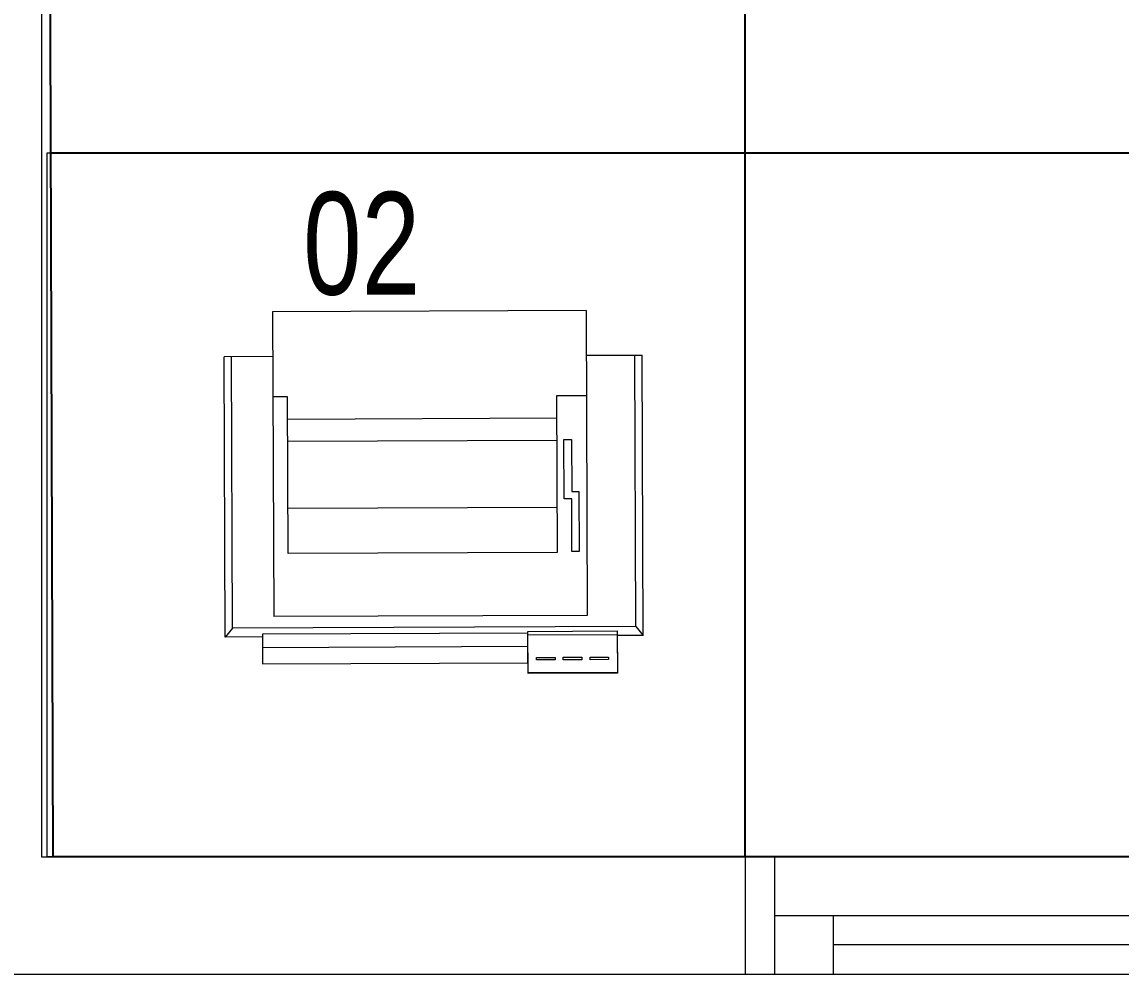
# Model space of a CAD drawing. Extents: x -12260 to 304645, y -29287 to 19916.
# Drawn here: x 39459 to 40396, y -910 to -98 of the extents above; entities that cross this region are included whole.
import ezdxf
from ezdxf import colors
from ezdxf.entities.mleader import LeaderData, LeaderLine
from ezdxf.math import Vec2, Vec3

# ---------------------------------------------------------------- set-up
doc = ezdxf.new("R2010")
doc.units = 0
doc.header["$LTSCALE"] = 0.25
doc.linetypes.add('DASHDOT', pattern=[25.4, 12.7, -6.35, 0, -6.35])
for name, color, linetype, lineweight in [('01-First Floor$0$72_EGR_EQP_TAG', 142, 'Continuous', 5), ('01-First Floor$0$Aluminum', 251, 'Continuous', 5), ('01-First Floor$0$LOADING', 253, 'Continuous', 5), ('01-First Floor$0$Walls', 251, 'Continuous', 5), ('E-LITE-CLNG-CNDT', 6, 'DASHDOT', 35), ('T-DATA-TEXT', 2, 'Continuous', 25)]:
    doc.layers.add(name, color=color, linetype=linetype, lineweight=lineweight)
doc.layers.add('01-First Floor$0$FALSE CEILING', color=251, linetype='Continuous')
doc.styles.add('01-First Floor$0$X3G_ENTITY_257CFD', font='swisscl.ttf', dxfattribs={"height": 200})
doc.styles.add('DC_Elc_Romans', font='elc_romans.shx', dxfattribs={"width": 0.7})

# ---------------------------------------------------------------- blocks, each defined once
blk = doc.blocks.new('01-First Floor$0$GF21046B-P')
at = {"color": 0}
blk.add_lwpolyline([(0, 0), (1, 0), (1, 0.6), (0, 0.6)], close=True, dxfattribs=at)
blk = doc.blocks.new('01-First Floor$0$ITPPLT2C-P')
at = {"color": 0}
for p, q in [((0.02286, 0.03177), (0.26184, 0.03177)), ((0.03041, 0.02557), (0.02286, 0.03177)), ((0.02286, 0), (0.02286, 0.03177)), ((0.26184, -0.00959), (0.26184, 0.03177)), ((0.03041, -0.31823), (0.03041, 0.02557)), ((0.03041, 0.02557), (0.26184, 0.02557)), ((0, 0), (0, -0.22622)), ((0.02518, 0), (0, 0)), ((0.01395, 0), (0.01395, -0.22622)), ((0.02518, 0), (0.01395, 0)), ((0.02518, -0.22622), (0.02518, 0)), ((0.0401, -0.27688), (0.0401, -0.00959)), ((0.3, -0.00959), (0.0401, -0.00959)), ((0.22741, -0.02218), (0.22741, -0.00959)), ((0.3, -0.27688), (0.3, -0.00959)), ((0.09395, -0.2515), (0.09395, -0.02218)), ((0.09395, -0.02218), (0.22741, -0.02218)), ((0.13211, -0.2515), (0.13211, -0.02218)), ((0.18945, -0.2515), (0.18945, -0.02218)), ((0.20824, -0.2515), (0.20824, -0.02218)), ((-0.0091, -0.22622), (0.02673, -0.22622)), ((-0.0091, -0.30235), (-0.0091, -0.22622)), ((-0.00872, -0.22622), (0.02363, -0.22622)), ((-0.00872, -0.30235), (-0.00872, -0.22622)), ((0, -0.22622), (0.02518, -0.22622)), ((0.00232, -0.24947), (0.00232, -0.23339)), ((0.00232, -0.23339), (0.00446, -0.23339)), ((0.00446, -0.23339), (0.00446, -0.24947)), ((0.01395, -0.22622), (0.02518, -0.22622)), ((0.02363, -0.22622), (0.02363, -0.30235)), ((0.02673, -0.22622), (0.02673, -0.30235)), ((0.00446, -0.24947), (0.00232, -0.24947)), ((0.22741, -0.2515), (0.09395, -0.2515)), ((0.22741, -0.27688), (0.22741, -0.2515)), ((0.00232, -0.27213), (0.00232, -0.25625)), ((0.00232, -0.25625), (0.00446, -0.25625)), ((0.00446, -0.25625), (0.00446, -0.27213)), ((0.13947, -0.2575), (0.19003, -0.2575)), ((0.13947, -0.26409), (0.13947, -0.2575)), ((0.19003, -0.2575), (0.19003, -0.26409)), ((0.09472, -0.2701), (0.09472, -0.26409)), ((0.09472, -0.26409), (0.13947, -0.26409)), ((0.14567, -0.2701), (0.09472, -0.2701)), ((0.19003, -0.26409), (0.14567, -0.26409)), ((0.14567, -0.26409), (0.14567, -0.2701)), ((0.00446, -0.27213), (0.00232, -0.27213)), ((0.00232, -0.29499), (0.00232, -0.2793)), ((0.00232, -0.2793), (0.00446, -0.2793)), ((0.00446, -0.2793), (0.00446, -0.29499)), ((0.3, -0.27688), (0.0401, -0.27688)), ((0.26184, -0.27688), (0.26184, -0.32462)), ((0.00446, -0.29499), (0.00232, -0.29499)), ((0.02673, -0.30235), (-0.0091, -0.30235)), ((0.02363, -0.30235), (-0.00872, -0.30235)), ((0.02286, -0.32462), (0.02286, -0.30235)), ((0.03041, -0.31823), (0.02286, -0.32462)), ((0.03041, -0.31823), (0.26184, -0.31823)), ((0.02286, -0.32462), (0.26184, -0.32462))]:
    blk.add_line(p, q, dxfattribs=at)
blk = doc.blocks.new('01-First Floor$0$A$C37be4daf')
at = {"layer": '01-First Floor$0$Aluminum'}
for p, q in [((1416.01, 598.24), (216.01, 598.24)), ((1341.01, 548.24), (1341.01, 598.24)), ((1391.01, 498.24), (1391.01, 598.24)), ((291.01, 573.24), (1341.01, 573.24)), ((1391.01, 548.24), (241.01, 548.24)), ((1416.01, 498.24), (216.01, 498.24))]:
    blk.add_line(p, q, dxfattribs=at)
at = {"layer": '01-First Floor$0$Walls'}
blk.add_line((1416.01, 498.24), (1416.01, 598.24), dxfattribs=at)
blk = doc.blocks.new('01-First Floor')
at = {"layer": '01-First Floor$0$FALSE CEILING', "linetype": 'Continuous'}
for p, q in [((40076, -810), (40076, 2260)), ((39484.05, -210), (43434.58, -210))]:
    blk.add_line(p, q, dxfattribs=at)
at = {"layer": '01-First Floor$0$FALSE CEILING'}
blk.add_lwpolyline([(39486, -810), (39476, 2260), (43476, 2260), (43476, -168.58), (42834.58, -810), (39486, -810)], dxfattribs=at)
at = {"layer": '01-First Floor$0$Walls'}
for p, q in [((39476, 2260), (39476, -810)), ((39476, -810), (39486, -810)), ((39476, -810), (42834.58, -810)), ((34876, -910), (42876, -910))]:
    blk.add_line(p, q, dxfattribs=at)
at = {"rotation": 180}
blk.add_blockref('01-First Floor$0$A$C37be4daf', (41492.01, -311.76), dxfattribs=at)
at = {"layer": '01-First Floor$0$LOADING', "extrusion": (-1.59456e-16, 3.19512e-06, 1), "xscale": -1000.000000000004, "yscale": 1000.000000000006, "zscale": 1000.000000000006, "rotation": 180}
blk.add_blockref('01-First Floor$0$GF21046B-P', (39481, -210, -0.11), dxfattribs=at)
at = {"layer": '01-First Floor$0$LOADING', "extrusion": (3.1951e-06, 1.23702e-08, -1), "xscale": -1000.000000000007, "yscale": 1000.000000000008, "zscale": 1000.000000000006, "rotation": 269.7781739466569}
blk.add_blockref('01-First Floor$0$ITPPLT2C-P', (-39664.59, -645.45, 0.22), dxfattribs=at)
at = {"layer": '01-First Floor$0$72_EGR_EQP_TAG', "insert": (39749, -243.3, -0.09), "char_height": 87.473, "attachment_point": 2, "style": '01-First Floor$0$X3G_ENTITY_257CFD'}
blk.add_mtext('02', dxfattribs=at)
blk = doc.blocks.new('DC_Arrow-ArrowEllipse')
at = {"color": 0}
blk.add_ellipse((0, 0), major_axis=(0.4, 0), ratio=0.4, dxfattribs=at)
at = {"color": 0, "ltscale": 0.5}
blk.add_solid([(-1.4, 0.1667), (-0.4, 0), (-1.4, -0.1667)], dxfattribs=at)

msp = doc.modelspace()

# ---------------------------------------------------------------- block references
at = {"layer": 'E-LITE-CLNG-CNDT'}
msp.add_blockref('01-First Floor', (0, 0), dxfattribs=at)

# ---------------------------------------------------------------- leaders
at = {"layer": 'T-DATA-TEXT'}
ml = msp.add_multileader_mtext('Standard', dxfattribs=at)
ml.set_content('LINE 8 TO SOUND RACK\\PIN DATA ROOM  ', color=256, style='DC_Elc_Romans')
ml.set_leader_properties(color=45)
ml.set_arrow_properties(name='DC_Arrow-ArrowEllipse')
ml.build(insert=Vec2(0, 0))
ml.multileader.update_dxf_attribs({"dogleg_length": 2, "arrow_head_size": 200, "scale": 100})
ctx = ml.context
ctx.base_point, ctx.scale, ctx.char_height, ctx.arrow_head_size, ctx.landing_gap_size, ctx.plane_origin = Vec3(22415.56, 640.16, 0), 100, 200, 200, 200, Vec3(31311.31, 2816.79, 0)
notes = []
notes.append((ctx, [(0, (1, 1, 0), (22215.56, 640.16, 0), (1, 0), 200, [(0, [(20998.63, -2036.07, 0)], 0, [])])]))
ctx.mtext.insert, ctx.mtext.width, ctx.mtext.flow_direction = Vec3(22615.56, 740.16, 0), 2820.2952, 5
ml = msp.add_multileader_mtext('Standard', dxfattribs=at)
ml.set_content('LINE 7 TO SOUND RACK\\PIN DATA ROOM  ', color=256, style='DC_Elc_Romans')
ml.set_leader_properties(color=45)
ml.set_arrow_properties(name='DC_Arrow-ArrowEllipse')
ml.build(insert=Vec2(0, 0))
ml.multileader.update_dxf_attribs({"dogleg_length": 2, "arrow_head_size": 200, "scale": 100})
ctx = ml.context
ctx.base_point, ctx.scale, ctx.char_height, ctx.arrow_head_size, ctx.landing_gap_size, ctx.plane_origin = Vec3(7841.28, 241), 100, 200, 200, 200, Vec3(16810.87, 3595.52)
notes.append((ctx, [(0, (1, 1, 0), (7641.28, 241), (1, 0), 200, [(0, [(5536, -1185.65)], 0, [])])]))
ctx.mtext.insert, ctx.mtext.width, ctx.mtext.flow_direction = Vec3(8041.28, 341), 2820.2952, 5
for ctx, leaders in notes:
    for number, flags, end, landing, length, lines in leaders:
        leader = LeaderData()
        leader.index, (leader.has_last_leader_line, leader.has_dogleg_vector, leader.attachment_direction) = number, flags
        leader.last_leader_point, leader.dogleg_vector, leader.dogleg_length = Vec3(end), Vec3(landing), length
        for number, points, colour, breaks in lines:
            line = LeaderLine()
            line.index, line.vertices, line.color, line.breaks = number, Vec3.list(points), colors.encode_raw_color(colour), breaks
            leader.lines.append(line)
        ctx.leaders.append(leader)

doc.saveas('drawing.dxf')
